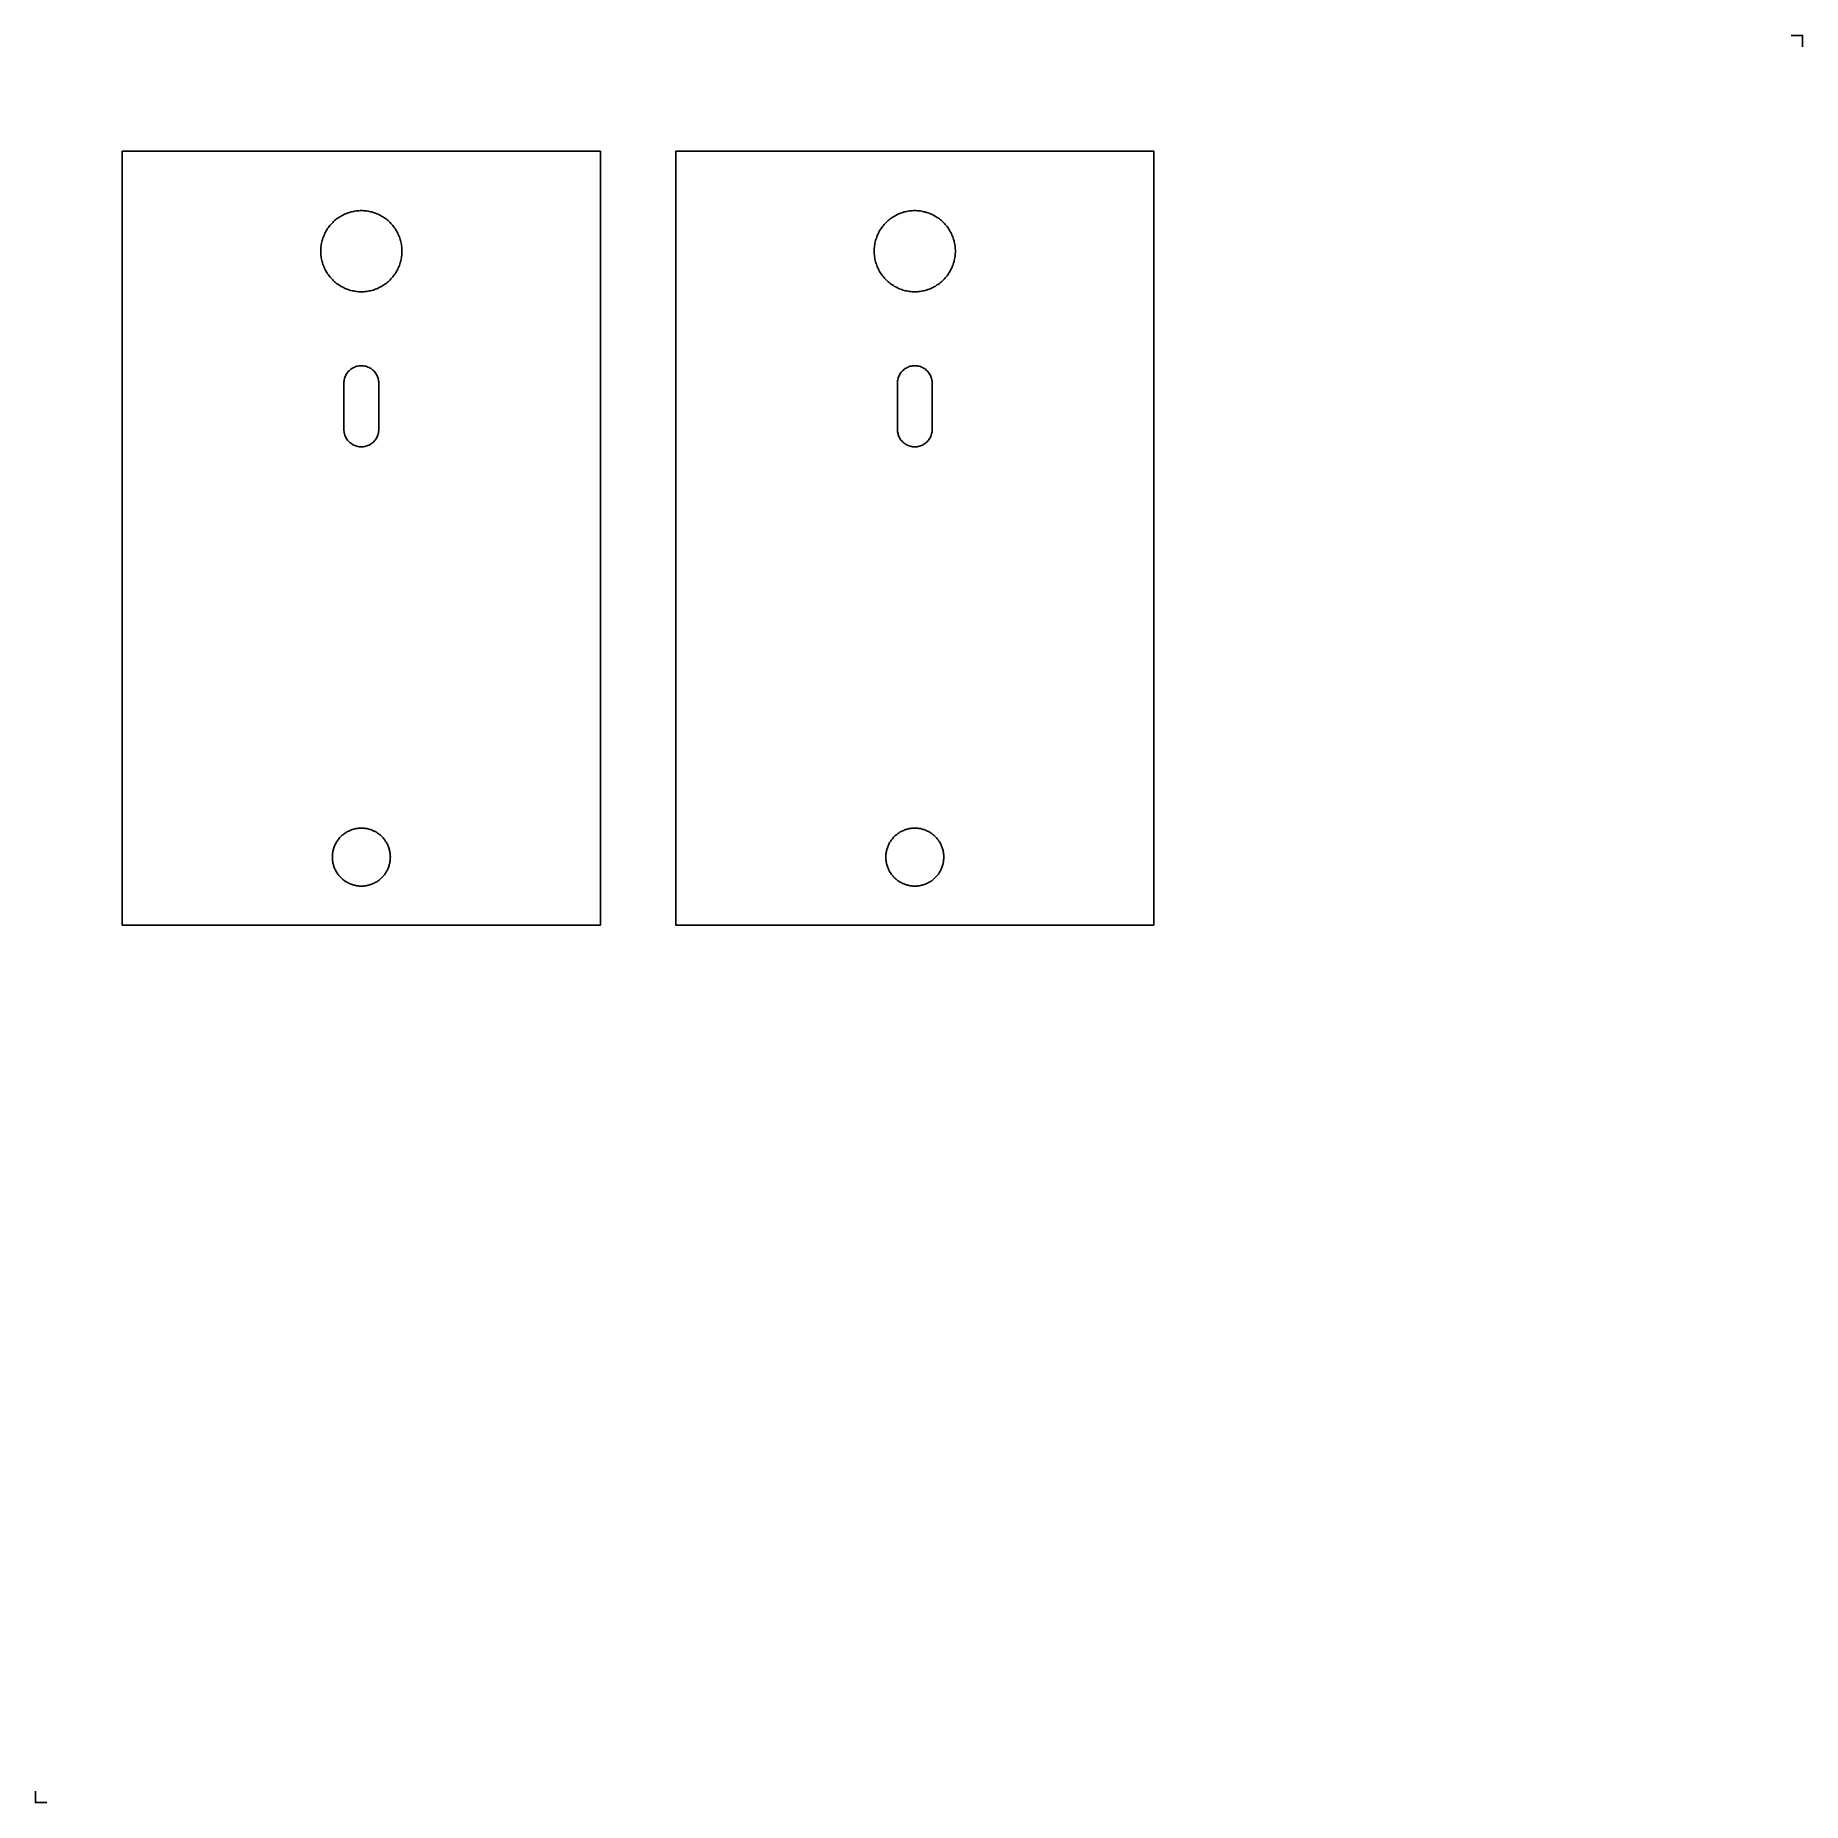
# Model space of a CAD drawing. Extents: x 0 to 305, y 0 to 305.
import ezdxf

# ---------------------------------------------------------------- set-up
doc = ezdxf.new("R2010")
doc.units = 0
doc.layers.add('KONTROLLE', color=7, linetype='Continuous')
doc.layers.add('SCHNEIDEN', color=1, linetype='Continuous')

msp = doc.modelspace()

# ---------------------------------------------------------------- linework, layer by layer
at = {"layer": 'KONTROLLE', "color": 7}
for points in [[(302.8, 304.8), (304.8, 304.8), (304.8, 302.8)], [(0, 2), (0, 0), (2, 0)]]:
    msp.add_lwpolyline(points, dxfattribs=at)
at = {"layer": 'SCHNEIDEN', "color": 1}
for points in [[(97.45, 151.35), (97.45, 284.8), (15, 284.8), (15, 151.35)], [(192.9, 151.35), (192.9, 284.8), (110.45, 284.8), (110.45, 151.35)], [(63.23, 267.58), (63.22, 267.35), (63.21, 267.12), (63.19, 266.89), (63.17, 266.66), (63.13, 266.43), (63.09, 266.21), (63.04, 265.99), (62.99, 265.76), (62.92, 265.54), (62.85, 265.32), (62.78, 265.11), (62.69, 264.9), (62.6, 264.69), (62.5, 264.48), (62.4, 264.28), (62.29, 264.08), (62.17, 263.88), (62.05, 263.69), (61.91, 263.5), (61.78, 263.31), (61.64, 263.13), (61.49, 262.96), (61.33, 262.79), (61.17, 262.63), (61.01, 262.47), (60.84, 262.31), (60.67, 262.16), (60.49, 262.02), (60.3, 261.89), (60.11, 261.75), (59.92, 261.63), (59.72, 261.51), (59.52, 261.4), (59.32, 261.3), (59.11, 261.2), (58.9, 261.11), (58.69, 261.02), (58.48, 260.95), (58.26, 260.88), (58.04, 260.81), (57.81, 260.76), (57.59, 260.71), (57.37, 260.67), (57.14, 260.63), (56.91, 260.61), (56.68, 260.59), (56.45, 260.58), (56.22, 260.58), (56, 260.58), (55.77, 260.59), (55.54, 260.61), (55.31, 260.63), (55.08, 260.67), (54.86, 260.71), (54.64, 260.76), (54.41, 260.81), (54.19, 260.88), (53.97, 260.95), (53.76, 261.02), (53.55, 261.11), (53.34, 261.2), (53.13, 261.3), (52.93, 261.4), (52.73, 261.51), (52.53, 261.63), (52.34, 261.75), (52.15, 261.89), (51.96, 262.02), (51.78, 262.16), (51.61, 262.31), (51.44, 262.47), (51.28, 262.63), (51.12, 262.79), (50.96, 262.96), (50.81, 263.13), (50.67, 263.31), (50.54, 263.5), (50.4, 263.69), (50.28, 263.88), (50.16, 264.08), (50.05, 264.28), (49.95, 264.48), (49.85, 264.69), (49.76, 264.9), (49.67, 265.11), (49.6, 265.32), (49.53, 265.54), (49.46, 265.76), (49.41, 265.99), (49.36, 266.21), (49.32, 266.43), (49.28, 266.66), (49.26, 266.89), (49.24, 267.12), (49.23, 267.35), (49.23, 267.58), (49.23, 267.8), (49.24, 268.03), (49.26, 268.26), (49.28, 268.49), (49.32, 268.72), (49.36, 268.94), (49.41, 269.16), (49.46, 269.39), (49.53, 269.61), (49.6, 269.83), (49.67, 270.04), (49.76, 270.25), (49.85, 270.46), (49.95, 270.67), (50.05, 270.87), (50.16, 271.08), (50.28, 271.27), (50.4, 271.46), (50.54, 271.65), (50.67, 271.84), (50.81, 272.02), (50.96, 272.19), (51.12, 272.36), (51.28, 272.52), (51.44, 272.68), (51.61, 272.84), (51.78, 272.99), (51.96, 273.13), (52.15, 273.26), (52.34, 273.4), (52.53, 273.52), (52.73, 273.64), (52.93, 273.75), (53.13, 273.85), (53.34, 273.95), (53.55, 274.04), (53.76, 274.13), (53.97, 274.2), (54.19, 274.27), (54.41, 274.34), (54.64, 274.39), (54.86, 274.44), (55.08, 274.48), (55.31, 274.52), (55.54, 274.54), (55.77, 274.56), (56, 274.57), (56.22, 274.58), (56.45, 274.57), (56.68, 274.56), (56.91, 274.54), (57.14, 274.52), (57.37, 274.48), (57.59, 274.44), (57.81, 274.39), (58.04, 274.34), (58.26, 274.27), (58.48, 274.2), (58.69, 274.13), (58.9, 274.04), (59.11, 273.95), (59.32, 273.85), (59.52, 273.75), (59.72, 273.64), (59.92, 273.52), (60.11, 273.4), (60.3, 273.26), (60.49, 273.13), (60.67, 272.99), (60.84, 272.84), (61.01, 272.68), (61.17, 272.52), (61.33, 272.36), (61.49, 272.19), (61.64, 272.02), (61.78, 271.84), (61.91, 271.65), (62.05, 271.46), (62.17, 271.27), (62.29, 271.08), (62.4, 270.87), (62.5, 270.67), (62.6, 270.46), (62.69, 270.25), (62.78, 270.04), (62.85, 269.83), (62.92, 269.61), (62.99, 269.39), (63.04, 269.16), (63.09, 268.94), (63.13, 268.72), (63.17, 268.49), (63.19, 268.26), (63.21, 268.03), (63.22, 267.8)], [(158.68, 267.58), (158.67, 267.35), (158.66, 267.12), (158.64, 266.89), (158.62, 266.66), (158.58, 266.43), (158.54, 266.21), (158.49, 265.99), (158.44, 265.76), (158.37, 265.54), (158.3, 265.32), (158.23, 265.11), (158.14, 264.9), (158.05, 264.69), (157.95, 264.48), (157.85, 264.28), (157.74, 264.08), (157.62, 263.88), (157.5, 263.69), (157.36, 263.5), (157.23, 263.31), (157.09, 263.13), (156.94, 262.96), (156.78, 262.79), (156.62, 262.63), (156.46, 262.47), (156.29, 262.31), (156.12, 262.16), (155.94, 262.02), (155.75, 261.89), (155.56, 261.75), (155.37, 261.63), (155.18, 261.51), (154.97, 261.4), (154.77, 261.3), (154.56, 261.2), (154.35, 261.11), (154.14, 261.02), (153.93, 260.95), (153.71, 260.88), (153.49, 260.81), (153.26, 260.76), (153.04, 260.71), (152.82, 260.67), (152.59, 260.63), (152.36, 260.61), (152.13, 260.59), (151.9, 260.58), (151.67, 260.58), (151.45, 260.58), (151.22, 260.59), (150.99, 260.61), (150.76, 260.63), (150.53, 260.67), (150.31, 260.71), (150.09, 260.76), (149.86, 260.81), (149.64, 260.88), (149.42, 260.95), (149.21, 261.02), (149, 261.11), (148.79, 261.2), (148.58, 261.3), (148.38, 261.4), (148.18, 261.51), (147.98, 261.63), (147.79, 261.75), (147.6, 261.89), (147.41, 262.02), (147.23, 262.16), (147.06, 262.31), (146.89, 262.47), (146.73, 262.63), (146.57, 262.79), (146.41, 262.96), (146.26, 263.13), (146.12, 263.31), (145.99, 263.5), (145.85, 263.69), (145.73, 263.88), (145.61, 264.08), (145.5, 264.28), (145.4, 264.48), (145.3, 264.69), (145.21, 264.9), (145.12, 265.11), (145.05, 265.32), (144.98, 265.54), (144.91, 265.76), (144.86, 265.99), (144.81, 266.21), (144.77, 266.43), (144.73, 266.66), (144.71, 266.89), (144.69, 267.12), (144.68, 267.35), (144.68, 267.58), (144.68, 267.8), (144.69, 268.03), (144.71, 268.26), (144.73, 268.49), (144.77, 268.72), (144.81, 268.94), (144.86, 269.16), (144.91, 269.39), (144.98, 269.61), (145.05, 269.83), (145.12, 270.04), (145.21, 270.25), (145.3, 270.46), (145.4, 270.67), (145.5, 270.87), (145.61, 271.08), (145.73, 271.27), (145.85, 271.46), (145.99, 271.65), (146.12, 271.84), (146.26, 272.02), (146.41, 272.19), (146.57, 272.36), (146.73, 272.52), (146.89, 272.68), (147.06, 272.84), (147.23, 272.99), (147.41, 273.13), (147.6, 273.26), (147.79, 273.4), (147.98, 273.52), (148.18, 273.64), (148.38, 273.75), (148.58, 273.85), (148.79, 273.95), (149, 274.04), (149.21, 274.13), (149.42, 274.2), (149.64, 274.27), (149.86, 274.34), (150.09, 274.39), (150.31, 274.44), (150.53, 274.48), (150.76, 274.52), (150.99, 274.54), (151.22, 274.56), (151.45, 274.57), (151.67, 274.58), (151.9, 274.57), (152.13, 274.56), (152.36, 274.54), (152.59, 274.52), (152.82, 274.48), (153.04, 274.44), (153.26, 274.39), (153.49, 274.34), (153.71, 274.27), (153.93, 274.2), (154.14, 274.13), (154.35, 274.04), (154.56, 273.95), (154.77, 273.85), (154.97, 273.75), (155.18, 273.64), (155.37, 273.52), (155.56, 273.4), (155.75, 273.26), (155.94, 273.13), (156.12, 272.99), (156.29, 272.84), (156.46, 272.68), (156.62, 272.52), (156.78, 272.36), (156.94, 272.19), (157.09, 272.02), (157.23, 271.84), (157.36, 271.65), (157.5, 271.46), (157.62, 271.27), (157.74, 271.08), (157.85, 270.87), (157.95, 270.67), (158.05, 270.46), (158.14, 270.25), (158.23, 270.04), (158.3, 269.83), (158.37, 269.61), (158.44, 269.39), (158.49, 269.16), (158.54, 268.94), (158.58, 268.72), (158.62, 268.49), (158.64, 268.26), (158.66, 268.03), (158.67, 267.8)], [(56.22, 233.83), (56.22, 233.83), (56.03, 233.83), (55.83, 233.85), (55.64, 233.88), (55.45, 233.93), (55.26, 233.98), (55.08, 234.05), (54.9, 234.13), (54.72, 234.23), (54.56, 234.33), (54.4, 234.44), (54.25, 234.57), (54.1, 234.7), (53.97, 234.85), (53.84, 235), (53.73, 235.16), (53.63, 235.32), (53.53, 235.5), (53.45, 235.68), (53.38, 235.86), (53.33, 236.05), (53.28, 236.24), (53.25, 236.43), (53.23, 236.63), (53.23, 236.82), (53.23, 244.83), (53.23, 245.02), (53.25, 245.22), (53.28, 245.41), (53.33, 245.6), (53.38, 245.79), (53.45, 245.97), (53.53, 246.15), (53.63, 246.33), (53.73, 246.49), (53.84, 246.65), (53.97, 246.8), (54.1, 246.95), (54.25, 247.08), (54.4, 247.21), (54.56, 247.32), (54.72, 247.42), (54.9, 247.52), (55.08, 247.6), (55.26, 247.67), (55.45, 247.72), (55.64, 247.77), (55.83, 247.8), (56.03, 247.82), (56.22, 247.83), (56.42, 247.82), (56.62, 247.8), (56.81, 247.77), (57, 247.72), (57.19, 247.67), (57.37, 247.6), (57.55, 247.52), (57.73, 247.42), (57.89, 247.32), (58.05, 247.21), (58.2, 247.08), (58.35, 246.95), (58.48, 246.8), (58.61, 246.65), (58.72, 246.49), (58.82, 246.33), (58.92, 246.15), (59, 245.97), (59.07, 245.79), (59.12, 245.6), (59.17, 245.41), (59.2, 245.22), (59.22, 245.02), (59.23, 244.83), (59.23, 236.82), (59.22, 236.63), (59.2, 236.43), (59.17, 236.24), (59.12, 236.05), (59.07, 235.86), (59, 235.68), (58.92, 235.5), (58.82, 235.32), (58.72, 235.16), (58.61, 235), (58.48, 234.85), (58.35, 234.7), (58.2, 234.57), (58.05, 234.44), (57.89, 234.33), (57.73, 234.23), (57.55, 234.13), (57.37, 234.05), (57.19, 233.98), (57, 233.93), (56.81, 233.88), (56.62, 233.85), (56.42, 233.83)], [(151.67, 233.83), (151.67, 233.83), (151.48, 233.83), (151.28, 233.85), (151.09, 233.88), (150.9, 233.93), (150.71, 233.98), (150.53, 234.05), (150.35, 234.13), (150.17, 234.23), (150.01, 234.33), (149.85, 234.44), (149.7, 234.57), (149.55, 234.7), (149.42, 234.85), (149.29, 235), (149.18, 235.16), (149.08, 235.32), (148.98, 235.5), (148.9, 235.68), (148.83, 235.86), (148.78, 236.05), (148.73, 236.24), (148.7, 236.43), (148.68, 236.63), (148.68, 236.82), (148.68, 244.83), (148.68, 245.02), (148.7, 245.22), (148.73, 245.41), (148.78, 245.6), (148.83, 245.79), (148.9, 245.97), (148.98, 246.15), (149.08, 246.33), (149.18, 246.49), (149.29, 246.65), (149.42, 246.8), (149.55, 246.95), (149.7, 247.08), (149.85, 247.21), (150.01, 247.32), (150.17, 247.42), (150.35, 247.52), (150.53, 247.6), (150.71, 247.67), (150.9, 247.72), (151.09, 247.77), (151.28, 247.8), (151.48, 247.82), (151.67, 247.83), (151.87, 247.82), (152.07, 247.8), (152.26, 247.77), (152.45, 247.72), (152.64, 247.67), (152.82, 247.6), (153, 247.52), (153.18, 247.42), (153.34, 247.32), (153.5, 247.21), (153.65, 247.08), (153.8, 246.95), (153.93, 246.8), (154.06, 246.65), (154.17, 246.49), (154.27, 246.33), (154.37, 246.15), (154.45, 245.97), (154.52, 245.79), (154.57, 245.6), (154.62, 245.41), (154.65, 245.22), (154.67, 245.02), (154.68, 244.83), (154.68, 236.82), (154.67, 236.63), (154.65, 236.43), (154.62, 236.24), (154.57, 236.05), (154.52, 235.86), (154.45, 235.68), (154.37, 235.5), (154.27, 235.32), (154.17, 235.16), (154.06, 235), (153.93, 234.85), (153.8, 234.7), (153.65, 234.57), (153.5, 234.44), (153.34, 234.33), (153.18, 234.23), (153, 234.13), (152.82, 234.05), (152.64, 233.98), (152.45, 233.93), (152.26, 233.88), (152.07, 233.85), (151.87, 233.83)], [(61.23, 163.08), (61.22, 162.91), (61.21, 162.75), (61.2, 162.58), (61.18, 162.42), (61.16, 162.26), (61.13, 162.1), (61.09, 161.94), (61.05, 161.78), (61.01, 161.62), (60.96, 161.47), (60.9, 161.31), (60.84, 161.16), (60.78, 161.01), (60.71, 160.86), (60.63, 160.72), (60.56, 160.58), (60.47, 160.43), (60.38, 160.3), (60.29, 160.16), (60.19, 160.03), (60.09, 159.9), (59.98, 159.78), (59.87, 159.66), (59.76, 159.54), (59.64, 159.43), (59.52, 159.32), (59.4, 159.21), (59.27, 159.11), (59.14, 159.01), (59, 158.92), (58.87, 158.83), (58.72, 158.74), (58.58, 158.67), (58.44, 158.59), (58.29, 158.52), (58.14, 158.46), (57.99, 158.4), (57.83, 158.34), (57.68, 158.29), (57.52, 158.25), (57.36, 158.21), (57.2, 158.17), (57.04, 158.14), (56.88, 158.12), (56.72, 158.1), (56.55, 158.09), (56.39, 158.08), (56.22, 158.08), (56.06, 158.08), (55.9, 158.09), (55.73, 158.1), (55.57, 158.12), (55.41, 158.14), (55.25, 158.17), (55.09, 158.21), (54.93, 158.25), (54.77, 158.29), (54.62, 158.34), (54.46, 158.4), (54.31, 158.46), (54.16, 158.52), (54.01, 158.59), (53.87, 158.67), (53.73, 158.74), (53.58, 158.83), (53.45, 158.92), (53.31, 159.01), (53.18, 159.11), (53.05, 159.21), (52.93, 159.32), (52.81, 159.43), (52.69, 159.54), (52.58, 159.66), (52.47, 159.78), (52.36, 159.9), (52.26, 160.03), (52.16, 160.16), (52.07, 160.3), (51.98, 160.43), (51.89, 160.58), (51.82, 160.72), (51.74, 160.86), (51.67, 161.01), (51.61, 161.16), (51.55, 161.31), (51.49, 161.47), (51.44, 161.62), (51.4, 161.78), (51.36, 161.94), (51.32, 162.1), (51.29, 162.26), (51.27, 162.42), (51.25, 162.58), (51.24, 162.75), (51.23, 162.91), (51.23, 163.08), (51.23, 163.24), (51.24, 163.4), (51.25, 163.57), (51.27, 163.73), (51.29, 163.89), (51.32, 164.05), (51.36, 164.21), (51.4, 164.37), (51.44, 164.53), (51.49, 164.68), (51.55, 164.84), (51.61, 164.99), (51.67, 165.14), (51.74, 165.29), (51.82, 165.43), (51.89, 165.58), (51.98, 165.72), (52.07, 165.85), (52.16, 165.99), (52.26, 166.12), (52.36, 166.25), (52.47, 166.37), (52.58, 166.49), (52.69, 166.61), (52.81, 166.72), (52.93, 166.83), (53.05, 166.94), (53.18, 167.04), (53.31, 167.14), (53.45, 167.23), (53.58, 167.32), (53.73, 167.41), (53.87, 167.48), (54.01, 167.56), (54.16, 167.63), (54.31, 167.69), (54.46, 167.75), (54.62, 167.81), (54.77, 167.86), (54.93, 167.9), (55.09, 167.94), (55.25, 167.98), (55.41, 168.01), (55.57, 168.03), (55.73, 168.05), (55.9, 168.06), (56.06, 168.07), (56.22, 168.08), (56.39, 168.07), (56.55, 168.06), (56.72, 168.05), (56.88, 168.03), (57.04, 168.01), (57.2, 167.98), (57.36, 167.94), (57.52, 167.9), (57.68, 167.86), (57.83, 167.81), (57.99, 167.75), (58.14, 167.69), (58.29, 167.63), (58.44, 167.56), (58.58, 167.48), (58.72, 167.41), (58.87, 167.32), (59, 167.23), (59.14, 167.14), (59.27, 167.04), (59.4, 166.94), (59.52, 166.83), (59.64, 166.72), (59.76, 166.61), (59.87, 166.49), (59.98, 166.37), (60.09, 166.25), (60.19, 166.12), (60.29, 165.99), (60.38, 165.85), (60.47, 165.72), (60.56, 165.58), (60.63, 165.43), (60.71, 165.29), (60.78, 165.14), (60.84, 164.99), (60.9, 164.84), (60.96, 164.68), (61.01, 164.53), (61.05, 164.37), (61.09, 164.21), (61.13, 164.05), (61.16, 163.89), (61.18, 163.73), (61.2, 163.57), (61.21, 163.4), (61.22, 163.24)], [(156.68, 163.08), (156.67, 162.91), (156.66, 162.75), (156.65, 162.58), (156.63, 162.42), (156.61, 162.26), (156.58, 162.1), (156.54, 161.94), (156.5, 161.78), (156.46, 161.62), (156.41, 161.47), (156.35, 161.31), (156.29, 161.16), (156.23, 161.01), (156.16, 160.86), (156.08, 160.72), (156.01, 160.58), (155.92, 160.43), (155.83, 160.3), (155.74, 160.16), (155.64, 160.03), (155.54, 159.9), (155.43, 159.78), (155.32, 159.66), (155.21, 159.54), (155.09, 159.43), (154.97, 159.32), (154.85, 159.21), (154.72, 159.11), (154.59, 159.01), (154.45, 158.92), (154.32, 158.83), (154.18, 158.74), (154.03, 158.67), (153.89, 158.59), (153.74, 158.52), (153.59, 158.46), (153.44, 158.4), (153.28, 158.34), (153.13, 158.29), (152.97, 158.25), (152.81, 158.21), (152.65, 158.17), (152.49, 158.14), (152.33, 158.12), (152.17, 158.1), (152, 158.09), (151.84, 158.08), (151.67, 158.08), (151.51, 158.08), (151.35, 158.09), (151.18, 158.1), (151.02, 158.12), (150.86, 158.14), (150.7, 158.17), (150.54, 158.21), (150.38, 158.25), (150.22, 158.29), (150.07, 158.34), (149.91, 158.4), (149.76, 158.46), (149.61, 158.52), (149.46, 158.59), (149.32, 158.67), (149.18, 158.74), (149.03, 158.83), (148.9, 158.92), (148.76, 159.01), (148.63, 159.11), (148.5, 159.21), (148.38, 159.32), (148.26, 159.43), (148.14, 159.54), (148.03, 159.66), (147.92, 159.78), (147.81, 159.9), (147.71, 160.03), (147.61, 160.16), (147.52, 160.3), (147.43, 160.43), (147.34, 160.58), (147.27, 160.72), (147.19, 160.86), (147.12, 161.01), (147.06, 161.16), (147, 161.31), (146.94, 161.47), (146.89, 161.62), (146.85, 161.78), (146.81, 161.94), (146.77, 162.1), (146.74, 162.26), (146.72, 162.42), (146.7, 162.58), (146.69, 162.75), (146.68, 162.91), (146.68, 163.08), (146.68, 163.24), (146.69, 163.4), (146.7, 163.57), (146.72, 163.73), (146.74, 163.89), (146.77, 164.05), (146.81, 164.21), (146.85, 164.37), (146.89, 164.53), (146.94, 164.68), (147, 164.84), (147.06, 164.99), (147.12, 165.14), (147.19, 165.29), (147.27, 165.43), (147.34, 165.58), (147.43, 165.72), (147.52, 165.85), (147.61, 165.99), (147.71, 166.12), (147.81, 166.25), (147.92, 166.37), (148.03, 166.49), (148.14, 166.61), (148.26, 166.72), (148.38, 166.83), (148.5, 166.94), (148.63, 167.04), (148.76, 167.14), (148.9, 167.23), (149.03, 167.32), (149.18, 167.41), (149.32, 167.48), (149.46, 167.56), (149.61, 167.63), (149.76, 167.69), (149.91, 167.75), (150.07, 167.81), (150.22, 167.86), (150.38, 167.9), (150.54, 167.94), (150.7, 167.98), (150.86, 168.01), (151.02, 168.03), (151.18, 168.05), (151.35, 168.06), (151.51, 168.07), (151.67, 168.08), (151.84, 168.07), (152, 168.06), (152.17, 168.05), (152.33, 168.03), (152.49, 168.01), (152.65, 167.98), (152.81, 167.94), (152.97, 167.9), (153.13, 167.86), (153.28, 167.81), (153.44, 167.75), (153.59, 167.69), (153.74, 167.63), (153.89, 167.56), (154.03, 167.48), (154.18, 167.41), (154.32, 167.32), (154.45, 167.23), (154.59, 167.14), (154.72, 167.04), (154.85, 166.94), (154.97, 166.83), (155.09, 166.72), (155.21, 166.61), (155.32, 166.49), (155.43, 166.37), (155.54, 166.25), (155.64, 166.12), (155.74, 165.99), (155.83, 165.85), (155.92, 165.72), (156.01, 165.58), (156.08, 165.43), (156.16, 165.29), (156.23, 165.14), (156.29, 164.99), (156.35, 164.84), (156.41, 164.68), (156.46, 164.53), (156.5, 164.37), (156.54, 164.21), (156.58, 164.05), (156.61, 163.89), (156.63, 163.73), (156.65, 163.57), (156.66, 163.4), (156.67, 163.24)]]:
    msp.add_lwpolyline(points, close=True, dxfattribs=at)

doc.saveas('drawing.dxf')
